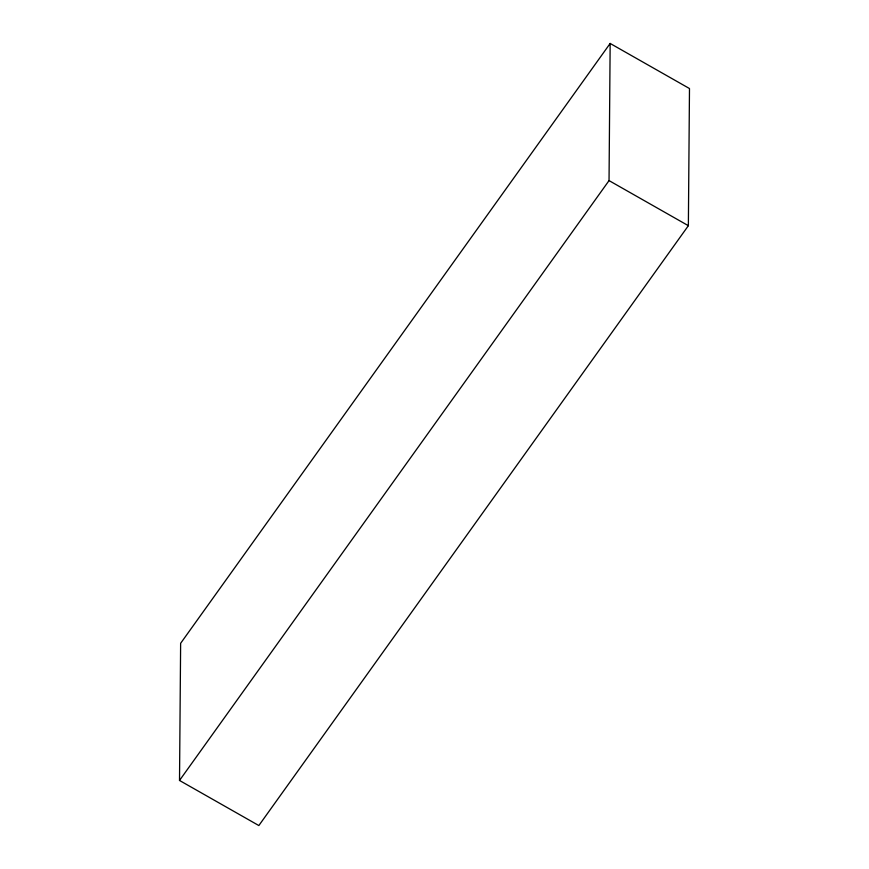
<?xml version="1.0" encoding="UTF-8"?>
<svg xmlns="http://www.w3.org/2000/svg" width="869" height="869" viewBox="0 0 869 869"><rect width="100%" height="100%" fill="white"/><g stroke="black" fill="none" stroke-linecap="round" stroke-linejoin="round"><path stroke-width="1.3" d="M179.514 780.46L180.633 643.31L610.157 43.45L689.486 88.54L688.367 225.69L258.843 825.55L179.514 780.46L609.039 180.6L610.157 43.45M609.039 180.6L688.367 225.69"/></g></svg>
